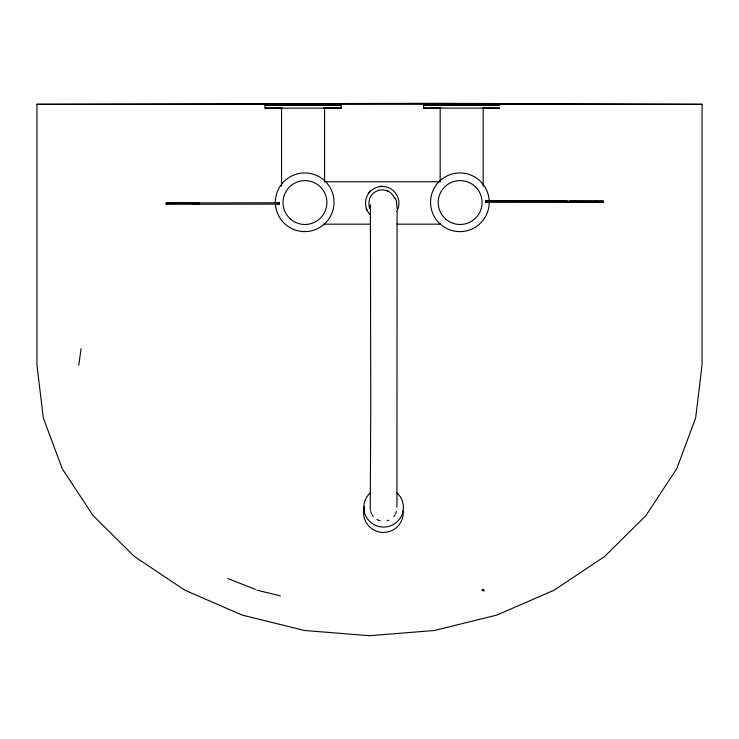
<?xml version="1.0" encoding="UTF-8"?>
<svg xmlns="http://www.w3.org/2000/svg" width="739" height="739" viewBox="0 0 739 739"><rect width="100%" height="100%" fill="white"/><g stroke="black" fill="none" stroke-linecap="round" stroke-linejoin="round"><path stroke-width="1.11" d="M36.95 104.301L36.95 365.214L43.342 417.988L62.261 468.729L92.994 515.489L134.35 556.485L184.741 590.119L242.235 615.116L304.616 630.506L369.491 635.706L434.366 630.506L496.747 615.116L554.241 590.119L604.641 556.485L645.997 515.489L676.73 468.729L695.648 417.988L702.041 365.214L702.05 104.301L433.562 103.312L36.95 104.301L702.05 104.301M308.532 104.938L341.132 105.03L341.132 108.125L264.978 108.125L264.978 105.03L302.962 104.938M281.55 186.265L281.55 108.125L282.261 108.097M324.56 181.665L324.56 108.125L323.802 108.097M482.835 107.986L499.749 108.125L423.595 108.125L423.595 105.03L461.579 104.938M440.167 181.665L440.167 108.125L440.878 108.097M483.177 186.256L483.177 108.125M603.283 202.44L485.615 202.301L485.615 200.971L603.283 201.11L602.858 202.468L568.577 202.394M567.293 202.394L567.293 201.063L485.615 200.971M575.644 202.468L575.875 201.1L576.004 202.44M596.835 202.486L596.835 201.156L569.797 201.063M602.858 202.468L603.283 201.11M396.935 507.185L397.092 211.825M78.768 365.242L81.096 348.725M483.657 589.399L481.976 589.824L483.962 589.99L482.142 590.156M485.615 202.301L486.262 202.264M341.132 105.03L264.978 105.03M264.978 108.125L281.633 107.986M323.848 108.153L324.56 108.125M423.595 108.125L440.25 107.986M602.858 201.137L596.835 201.156M167.633 204.269L165.85 204.297L279.481 204.112L277.919 204.075M297.401 104.938L281.55 105.03L292.385 105.114M308.708 105.123L324.56 105.03L313.733 104.947M456.018 104.938L440.167 105.03L451.002 105.114M199.151 202.911L165.841 202.976L279.481 202.782L277.919 202.745M199.151 204.241L192.861 204.287L193.849 204.315M461.515 104.864L499.749 105.03L461.829 105.197M302.898 104.864L312.754 104.873M451.972 105.197L483.177 105.03L467.15 104.938M293.355 105.197L303.212 105.206M324.476 181.757L440.435 181.757M323.34 224.166L370.415 224.166M396.815 224.166L440.444 224.166M456.194 105.123L423.595 105.03M324.218 107.986L341.132 108.125M440.167 108.125L440.924 108.153M482.364 590.627L484.442 590.932M256.867 590.156L280.478 595.874M227.991 578.572L255.352 589.399M395.153 197.978L396.483 201.193L397.055 208.731M370.285 204.638L370.618 207.225M370.396 208.731L370.775 403.088L370.257 508.155A13.33 13.071 1.2 0 0 370.461 510.427M370.682 209.83A13.33 13.33 0 0 1 376.327 191.216A13.33 13.33 0 0 1 394.534 198.061M396.464 511.536A13.33 13.071 1.2 0 1 395.67 513.679M395.134 514.686A13.33 13.071 1.2 0 1 393.804 516.552M388.696 520.228A13.33 13.071 1.2 0 1 387.042 520.773M380.151 520.773A13.33 13.071 1.2 0 1 376.936 519.471M373.389 516.552A13.33 13.071 1.2 0 1 372.05 514.686M371.514 513.679A13.33 13.071 1.2 0 1 370.719 511.536M396.289 492.35A19.805 19.639 1.9 0 1 398.118 520.792A19.805 19.639 1.9 0 1 369.398 521.106A19.805 19.639 1.9 0 1 370.572 492.627M403.143 511.046A19.805 19.639 1.9 0 1 382.617 532.431A19.805 19.639 1.9 0 1 363.911 509.439M364.115 508.432A19.805 19.639 1.9 0 1 364.687 506.446M370.405 214.975A16.711 16.711 0 0 1 369.417 192.426A16.711 16.711 0 0 1 391.799 189.48A16.711 16.711 0 0 1 396.686 211.52M367.043 210.356A16.711 16.711 0 0 1 366.202 208.324M368.77 192.787A16.711 16.711 0 0 1 370.211 191.142M379.846 186.394A16.711 16.711 0 0 1 382.026 186.246M369.712 208.056A13.33 13.33 0 0 1 369.158 206.412M386.303 190.339A13.33 13.33 0 0 1 388.686 191.419M275.379 202.994A29.329 29.329 0 0 1 318.426 176.353A29.329 29.329 0 0 1 320.606 226.928A29.329 29.329 0 0 1 275.435 204.084M440.472 224.259A29.329 29.329 0 0 0 488.645 208.112A29.329 29.329 0 0 0 450.578 174.469A29.329 29.329 0 0 0 440.472 224.259M445.617 218.984A21.939 21.939 0 0 0 481.643 206.902A21.939 21.939 0 0 0 453.173 181.739A21.939 21.939 0 0 0 445.617 218.984M290.427 218.984A21.939 21.939 0 0 0 326.453 206.902A21.939 21.939 0 0 0 297.983 181.739A21.939 21.939 0 0 0 290.427 218.984"/></g></svg>
